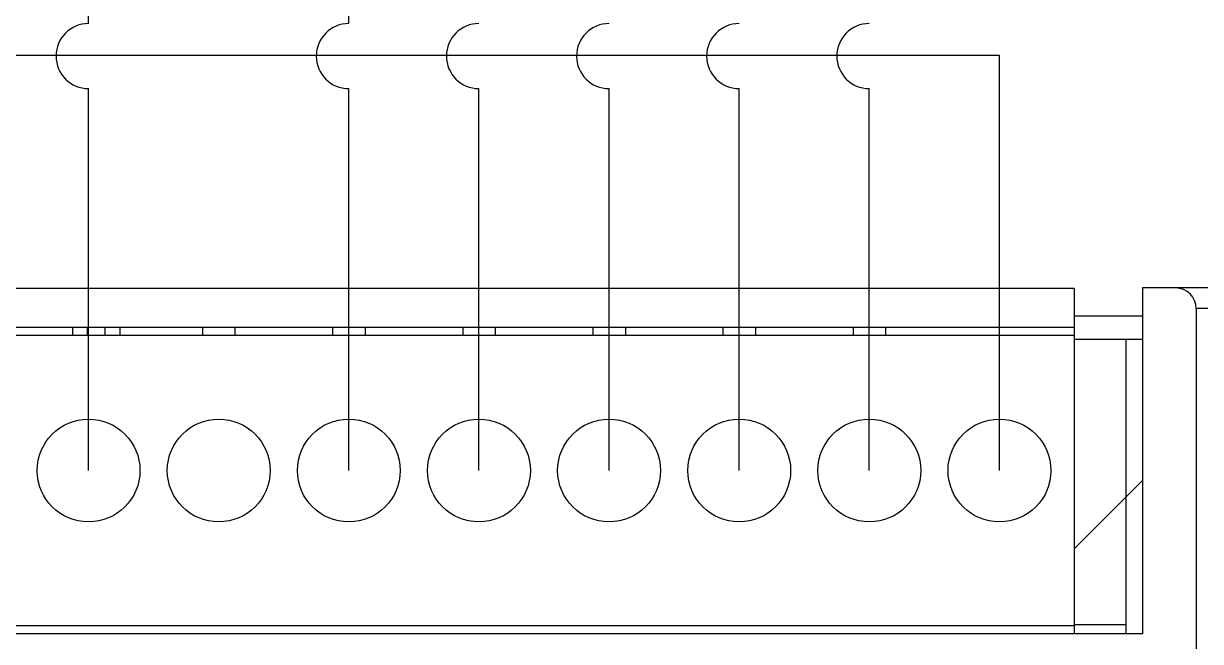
# Model space of a CAD drawing. Header units: inches. Extents: x 9 to 429, y 10 to 307.
# Drawn here: x 191.52 to 229.75, y 182.79 to 202.86 of the extents above; entities that cross this region are included whole.
import ezdxf

# ---------------------------------------------------------------- set-up
doc = ezdxf.new("R2010")
doc.units = ezdxf.units.IN
doc.header["$MEASUREMENT"] = 0
for name, color, linetype in [('8_ALL_NOTES_BALLOONS_SYMBOLS_GT', 7, 'Continuous'), ('RED_2.5mm^2', 1, 'Continuous'), ('YEL_14_THHN', 2, 'Continuous')]:
    doc.layers.add(name, color=color, linetype=linetype)

msp = doc.modelspace()

# ---------------------------------------------------------------- linework, layer by layer
at = {"color": 7, "linetype": 'Continuous'}
for p, q in [((227.868, 194.271), (227.868, 183.037)), ((260.902, 194.271), (227.868, 194.271)), ((229.615, 193.605), (229.615, 128.369)), ((227.868, 183.037), (100.225, 183.037))]:
    msp.add_line(p, q, dxfattribs=at)
msp.add_arc((228.949, 193.605), 0.666, 0, 90, dxfattribs=at)
at = {"layer": '8_ALL_NOTES_BALLOONS_SYMBOLS_GT', "color": 7, "linetype": 'Continuous'}
for p, q in [((225.655, 194.251), (165.843, 194.251)), ((225.655, 194.251), (225.655, 183.037)), ((227.868, 194.271), (227.868, 183.037)), ((229.615, 193.605), (229.615, 128.369)), ((261.567, 193.605), (229.615, 193.605)), ((227.868, 193.355), (225.655, 193.355)), ((225.655, 192.983), (165.843, 192.983)), ((165.843, 192.737), (225.655, 192.737)), ((225.655, 192.606), (227.868, 192.606)), ((227.327, 192.606), (227.327, 183.037)), ((227.868, 188.015), (225.655, 185.802)), ((165.843, 183.311), (225.655, 183.311)), ((227.327, 183.329), (225.655, 183.329)), ((227.868, 183.037), (100.225, 183.037))]:
    msp.add_line(p, q, dxfattribs=at)
at = {"layer": '8_ALL_NOTES_BALLOONS_SYMBOLS_GT', "color": 1, "linetype": 'Continuous'}
for p, q in [((193.107, 192.983), (193.107, 192.737)), ((193.59, 192.983), (193.59, 192.737)), ((194.164, 192.983), (194.164, 192.737)), ((194.646, 192.983), (194.646, 192.737)), ((197.334, 192.983), (197.334, 192.737)), ((198.391, 192.983), (198.391, 192.737)), ((201.561, 192.983), (201.561, 192.737)), ((202.618, 192.983), (202.618, 192.737)), ((205.788, 192.983), (205.788, 192.737)), ((206.845, 192.983), (206.845, 192.737)), ((210.015, 192.983), (210.015, 192.737)), ((211.072, 192.983), (211.072, 192.737)), ((214.242, 192.983), (214.242, 192.737)), ((215.299, 192.983), (215.299, 192.737)), ((218.469, 192.983), (218.469, 192.737)), ((219.526, 192.983), (219.526, 192.737))]:
    msp.add_line(p, q, dxfattribs=at)
at = {"layer": '8_ALL_NOTES_BALLOONS_SYMBOLS_GT', "color": 7, "linetype": 'Continuous'}
for centre in [(193.635, 188.341), (197.862, 188.341), (202.089, 188.341), (206.316, 188.341), (210.543, 188.341), (214.77, 188.341), (218.997, 188.341), (223.225, 188.341)]:
    msp.add_circle(centre, 1.67, dxfattribs=at)
msp.add_arc((228.949, 193.605), 0.666, 0, 90, dxfattribs=at)
at = {"layer": 'RED_2.5mm^2'}
for p, q in [((223.225, 201.825), (95.324, 201.825)), ((223.225, 188.341), (223.225, 201.825))]:
    msp.add_line(p, q, dxfattribs=at)
at = {"layer": 'YEL_14_THHN', "color": 1}
for p, q in [((193.635, 202.861), (193.635, 225.491)), ((202.089, 202.861), (202.089, 222.647)), ((193.635, 188.341), (193.635, 200.747)), ((202.089, 188.341), (202.089, 200.747)), ((206.316, 188.341), (206.316, 200.747)), ((210.543, 188.341), (210.543, 200.747)), ((214.77, 188.341), (214.77, 200.747)), ((218.997, 188.341), (218.997, 200.747))]:
    msp.add_line(p, q, dxfattribs=at)
for centre in [(193.635, 201.804), (202.089, 201.804), (206.316, 201.804), (210.543, 201.804), (214.77, 201.804), (218.997, 201.804)]:
    msp.add_arc(centre, 1.057, 90, 270, dxfattribs=at)

doc.saveas('drawing.dxf')
